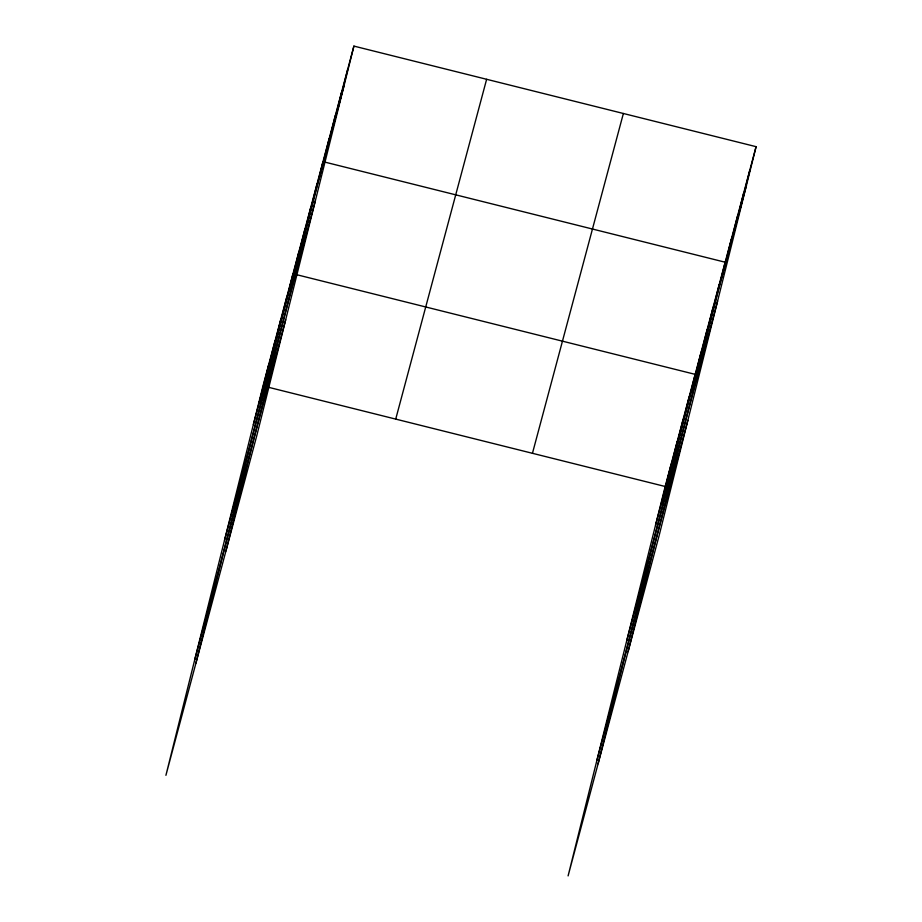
<?xml version="1.0" encoding="UTF-8"?>
<svg xmlns="http://www.w3.org/2000/svg" width="922" height="922" viewBox="0 0 922 922"><rect width="100%" height="100%" fill="white"/><g stroke="black" fill="none" stroke-linecap="round" stroke-linejoin="round"><path stroke-width="1.38" d="M259.359 402.142L269.005 363.487M265.363 379.714L274.998 341.059M271.368 357.287L281.003 318.632M277.361 334.859L287.007 296.204M195.913 663.183L293 273.776L695.176 374.355L598.09 763.762M289.358 290.004L299.005 251.349M295.363 267.576L304.998 228.921M301.367 245.148L311.002 206.493M307.36 222.721L317.007 184.066M225.913 551.045L323 161.638L725.176 262.217L628.089 651.624M319.542 177.185L329.189 138.531M325.731 154.078L335.366 115.423M331.908 130.97L341.555 92.315M338.097 107.862L347.732 69.208M353.91 46.1L256.823 435.507L165.914 775.321L263 385.915L353.91 46.1L756.086 146.679L659 536.085L568.09 875.9L665.177 486.493L756.086 146.679M661.535 502.721L671.181 464.066M667.54 480.293L677.174 441.638M673.533 457.865L683.179 419.21M679.537 435.438L689.172 396.783M691.535 390.582L701.181 351.927M697.539 368.155L707.174 329.5M703.544 345.727L713.179 307.072M709.537 323.299L719.183 284.644M721.719 277.764L731.365 239.109M727.907 254.656L737.542 216.002M734.085 231.549L743.72 192.894M740.274 208.441L749.909 169.786M253.366 424.569L344.275 84.755M224.507 540.327L315.416 200.5M194.773 659.576L285.682 319.761M395.722 419.107L486.632 79.292M532.455 453.301L623.376 113.487M655.542 525.148L746.451 185.334M626.683 640.905L717.593 301.079M596.949 760.154L687.858 420.34M268.533 387.298L665.177 486.493"/></g></svg>
